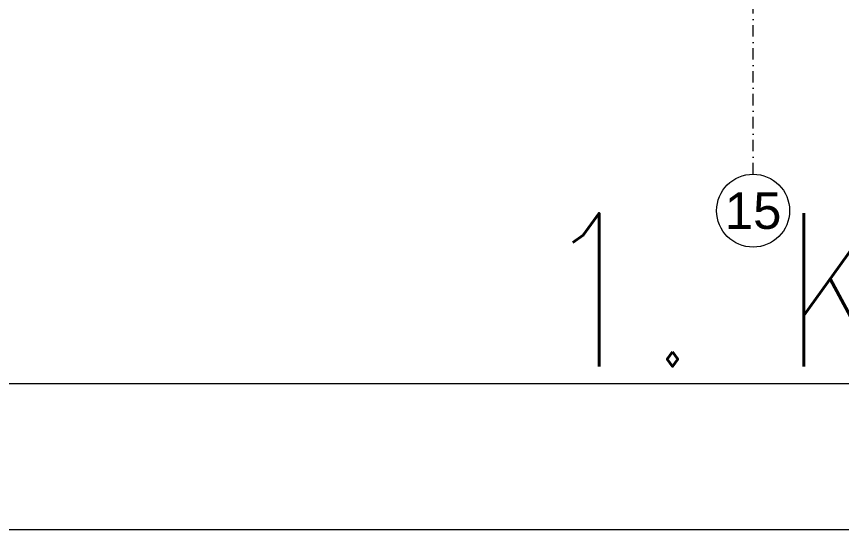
# Model space of a CAD drawing. Extents: x -1281 to 23780, y 0 to 7214.
# Drawn here: x 7463.5 to 7916, y 0 to 281.6 of the extents above; entities that cross this region are included whole.
import ezdxf
from ezdxf.enums import TextEntityAlignment as Align

# ---------------------------------------------------------------- set-up
doc = ezdxf.new("R2010")
doc.units = 0
doc.header["$LTSCALE"] = 25
doc.header["$MEASUREMENT"] = 0
doc.linetypes.add('DASHDOT2', pattern=[0.5, 0.25, -0.125, 0, -0.125])
doc.layers.get('0').update_dxf_attribs({"color": 9, "lineweight": 9})
for name, color, linetype, lineweight in [('24', 9, 'DASHDOT2', 9), ('40A', 9, 'Continuous', 9), ('E-YAZI', 7, 'Continuous', 30)]:
    doc.layers.add(name, color=color, linetype=linetype, lineweight=lineweight)
doc.styles.add('Arial', font='arial.ttf', dxfattribs={"height": 2.5})
doc.styles.add('E-YAZI', font='txttw.shx')

# ---------------------------------------------------------------- blocks, each defined once
blk = doc.blocks.new('0_aks')
at = {"linetype": 'Continuous'}
blk.add_circle((0, 0), 2, dxfattribs=at)
at = {"style": 'Arial'}
blk.add_attdef('AKS', text='', height=2, dxfattribs=at).set_placement((0, 0), align=Align.MIDDLE_CENTER)

msp = doc.modelspace()

# ---------------------------------------------------------------- linework, layer by layer
at = {"layer": '24'}
msp.add_lwpolyline([(7867.5, 195), (7867.5, 4035)], dxfattribs=at)
at = {"layer": '40A'}
for points in [[(11890, 4205), (5945, 4205), (5945, 0), (11890, 0)], [(11350.06, 80), (6025, 80), (6025, 4125), (11350.06, 4125)]]:
    msp.add_lwpolyline(points, close=True, dxfattribs=at)

# ---------------------------------------------------------------- block references
at = {"layer": '24', "xscale": 10, "yscale": 10, "zscale": 10}
msp.add_blockref('0_aks', (7867.5, 175), dxfattribs=at).add_auto_attribs({'AKS': '15'})

# ---------------------------------------------------------------- texts
at = {"layer": 'E-YAZI', "color": 4, "style": 'E-YAZI', "width": 0.8}
msp.add_text('1. KAT IP KAMERA YERLESIM', height=84, dxfattribs=at).set_placement((7751.33, 89.55))

doc.saveas('drawing.dxf')
